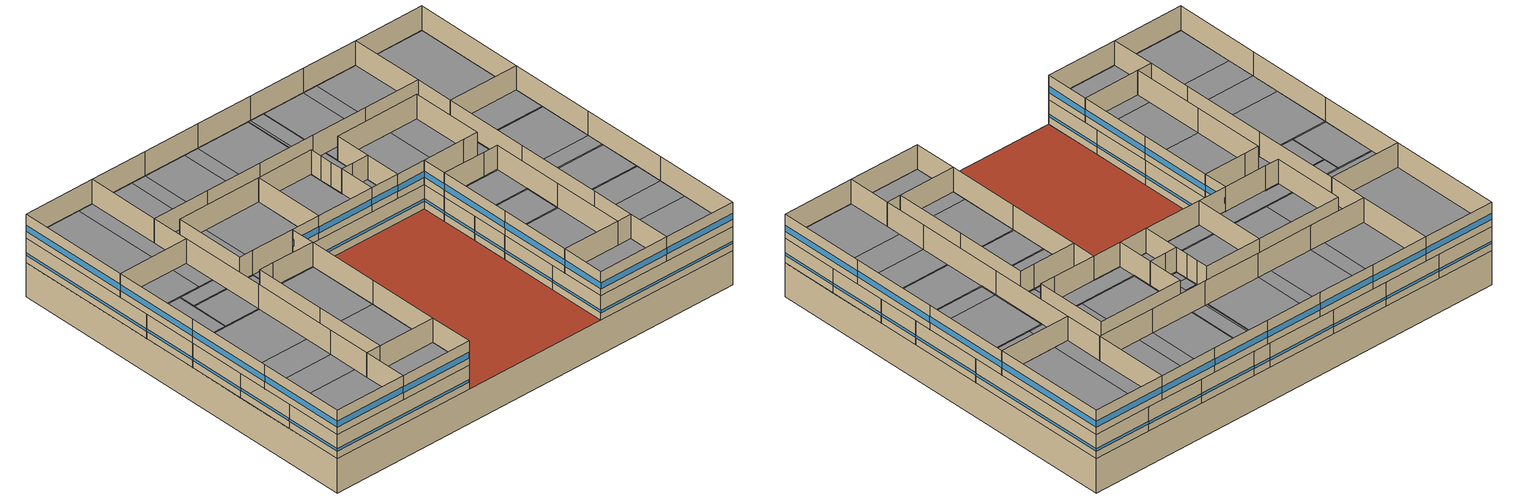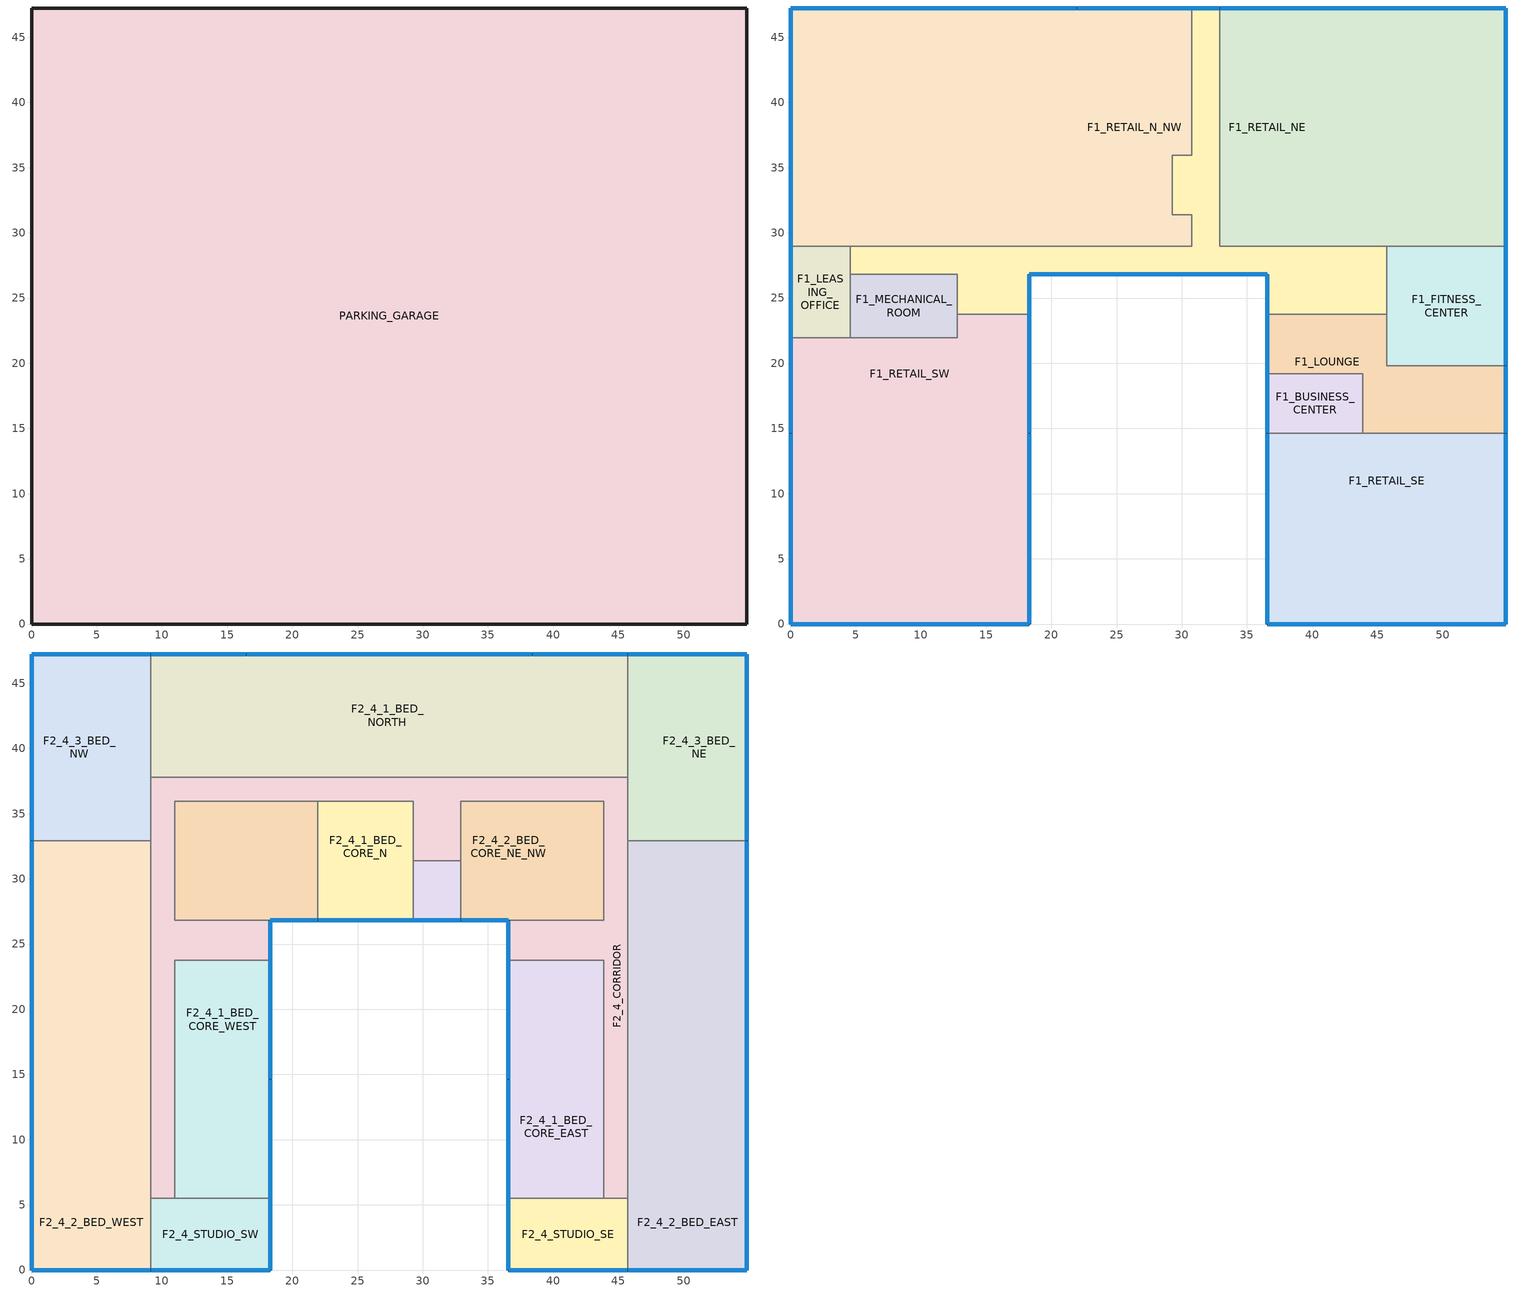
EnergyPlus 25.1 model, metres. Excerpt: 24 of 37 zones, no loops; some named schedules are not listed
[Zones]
PARKING_GARAGE
 floor ground (Surface 171 SlabOnOrBelowGradeF073): 54.86,47.24 54.86,0 0,0 0,47.24 z-4.27
 wall ground (Surface 172-uw BelowGradeWallC114): 0,0 54.86,0 z-4.27:0
 wall ground (Surface 173-uw BelowGradeWallC114): 0,47.24 0,0 z-4.27:0
 wall ground (Surface 174-uw BelowGradeWallC114): 54.86,47.24 0,47.24 z-4.27:0
 wall ground (Surface 175-uw BelowGradeWallC114): 54.86,0 54.86,47.24 z-4.27:0
 roof outside (FlatRoof_WoodFramingAndOther_Res): 36.58,0 36.58,26.82 18.29,26.82 18.29,0 z0
F1_BUSINESS_CENTER
 floor to PARKING_GARAGE (IntFloor): 43.89,19.2 43.89,14.63 36.58,14.63 36.58,19.2 z0
 wall outside (ExtWall_MassLight_NonRes): 36.58,19.2 36.58,14.63 z0:3.05
 wall to F1_LOUNGE (IntWall_WoodFramed): 43.89,19.2 36.58,19.2 z0:3.05
 wall to F1_CORRIDOR (IntWall_WoodFramed): 43.89,14.63 43.89,19.2 36.58,19.2 z0:3.05
 wall to F1_RETAIL_SE (IntWall_WoodFramed): 36.58,14.63 43.89,14.63 z0:3.05
 window (FixedWindow_NonRes): 36.58,19.18 36.58,14.66 z0.94:1.25
F1_CORRIDOR
 floor to PARKING_GARAGE (IntFloor): 30.78,32.92 30.78,31.39 29.26,31.39 29.26,32.92 z0; 30.78,34.44 30.78,32.92 29.26,32.92 29.26,34.44 z0; 30.78,35.97 30.78,34.44 29.26,34.44 29.26,35.97 z0; 32.92,47.24 32.92,28.96 45.72,28.96 45.72,23.77 42.06,23.77 42.06,26.82 4.57,26.82 4.57,28.96 30.78,28.96 30.78,47.24 z0; 18.29,26.82 18.29,23.77 12.8,23.77 12.8,26.82 z0; 42.06,26.82 42.06,23.77 36.58,23.77 36.58,26.82 z0
 wall outside (ExtWall_MassLight_NonRes): 32.92,47.24 30.78,47.24 / 18.29,23.77 18.29,26.82 36.58,26.82 36.58,23.77 z0:3.05
 wall to F1_RETAIL_N_NW (IntWall_WoodFramed): 30.78,47.24 30.78,35.97 29.26,35.97 29.26,34.44 29.26,32.92 29.26,31.39 30.78,31.39 30.78,28.96 21.95,28.96 14.63,28.96 7.32,28.96 4.57,28.96 z0:3.05
 wall to F1_RETAIL_SW (IntWall_WoodFramed): 12.8,23.77 18.29,23.77 z0:3.05
 wall to F1_LOUNGE (IntWall_WoodFramed): 36.58,23.77 42.06,23.77 45.72,23.77 z0:3.05
 wall to F1_MECHANICAL_ROOM (IntWall_WoodFramed): 4.57,26.82 12.8,26.82 12.8,23.77 z0:3.05
 wall to F1_LEASING_OFFICE (IntWall_WoodFramed): 4.57,28.96 4.57,26.82 z0:3.05
 wall to F1_RETAIL_NE (IntWall_WoodFramed): 45.72,28.96 40.23,28.96 32.92,28.96 32.92,47.24 z0:3.05
 wall to F1_FITNESS_CENTER (IntWall_WoodFramed): 45.72,23.77 45.72,28.96 z0:3.05
 window (FixedWindow_NonRes): 18.31,26.82 36.55,26.82 / 32.89,47.24 30.81,47.24 / 18.29,23.8 18.29,26.8 / 36.58,26.8 36.58,23.8 z0.94:1.25
F1_FITNESS_CENTER
 floor to PARKING_GARAGE (IntFloor): 54.86,28.96 54.86,19.81 45.72,19.81 45.72,28.96 z0
 wall outside (ExtWall_MassLight_NonRes): 54.86,19.81 54.86,28.96 z0:3.05
 wall to F1_LOUNGE (IntWall_WoodFramed): 45.72,23.77 45.72,19.81 54.86,19.81 z0:3.05
 wall to F1_RETAIL_NE (IntWall_WoodFramed): 54.86,28.96 47.55,28.96 45.72,28.96 z0:3.05
 window (FixedWindow_NonRes): 54.86,19.84 54.86,28.93 z0.94:1.25
F1_LEASING_OFFICE
 floor to PARKING_GARAGE (IntFloor): 4.57,28.96 4.57,21.95 0,21.95 0,28.96 z0
 wall outside (ExtWall_MassLight_NonRes): 0,28.96 0,21.95 z0:3.05
 wall to F1_MECHANICAL_ROOM (IntWall_WoodFramed): 4.57,21.95 4.57,26.82 z0:3.05
 wall to F1_RETAIL_SW (IntWall_WoodFramed): 0,21.95 4.57,21.95 z0:3.05
 wall to F1_RETAIL_N_NW (IntWall_WoodFramed): 4.57,28.96 0,28.96 z0:3.05
 window (FixedWindow_NonRes): 0,28.93 0,21.97 z0.94:1.25
F1_LOUNGE
 floor to PARKING_GARAGE (IntFloor): 45.72,23.77 45.72,19.81 54.86,19.81 54.86,14.63 43.89,14.63 43.89,19.2 36.58,19.2 36.58,23.77 42.06,23.77 z0
 wall outside (ExtWall_MassLight_NonRes): 36.58,23.77 36.58,19.2 / 54.86,14.63 54.86,19.81 z0:3.05
 wall to F1_RETAIL_SE (IntWall_WoodFramed): 43.89,14.63 54.86,14.63 z0:3.05
 window (FixedWindow_NonRes): 36.58,23.75 36.58,19.23 / 54.86,14.66 54.86,19.79 z0.94:1.25
F1_MECHANICAL_ROOM
 floor to PARKING_GARAGE (IntFloor): 12.8,26.82 12.8,21.95 4.57,21.95 4.57,26.82 z0
 wall to F1_RETAIL_SW (IntWall_WoodFramed): 4.57,21.95 12.8,21.95 12.8,23.77 z0:3.05
F1_RETAIL_N_NW
 floor to PARKING_GARAGE (IntFloor): 7.32,47.24 7.32,28.96 0,28.96 0,47.24 z0; 14.63,47.24 14.63,28.96 7.32,28.96 7.32,47.24 z0; 21.95,47.24 21.95,28.96 14.63,28.96 14.63,47.24 z0; 30.78,47.24 30.78,35.97 29.26,35.97 29.26,31.39 30.78,31.39 30.78,28.96 21.95,28.96 21.95,47.24 z0
 wall outside (ExtWall_MassLight_NonRes): 30.78,47.24 21.95,47.24 14.63,47.24 7.32,47.24 0,47.24 0,28.96 z0:3.05
 window (FixedWindow_NonRes): 0,47.22 0,28.98 / 7.29,47.24 0.03,47.24 / 14.61,47.24 7.34,47.24 / 21.92,47.24 14.66,47.24 / 30.76,47.24 21.97,47.24 z0.94:1.25
F1_RETAIL_NE
 floor to PARKING_GARAGE (IntFloor): 40.23,47.24 40.23,28.96 32.92,28.96 32.92,47.24 z0; 47.55,47.24 47.55,28.96 40.23,28.96 40.23,47.24 z0; 54.86,47.24 54.86,28.96 47.55,28.96 47.55,47.24 z0
 wall outside (ExtWall_MassLight_NonRes): 54.86,28.96 54.86,47.24 47.55,47.24 40.23,47.24 32.92,47.24 z0:3.05
 window (FixedWindow_NonRes): 40.21,47.24 32.94,47.24 / 47.52,47.24 40.26,47.24 / 54.84,47.24 47.57,47.24 / 54.86,28.98 54.86,47.22 z0.94:1.25
F1_RETAIL_SE
 floor to PARKING_GARAGE (IntFloor): 54.86,14.63 54.86,7.32 36.58,7.32 36.58,14.63 z0; 54.86,7.32 54.86,0 36.58,0 36.58,7.32 z0
 wall outside (ExtWall_MassLight_NonRes): 36.58,14.63 36.58,7.32 36.58,0 54.86,0 54.86,7.32 54.86,14.63 z0:3.05
 window (FixedWindow_NonRes): 36.6,0 54.84,0 / 36.58,7.29 36.58,0.03 / 54.86,7.34 54.86,14.61 / 36.58,14.61 36.58,7.34 / 54.86,0.03 54.86,7.29 z0.94:1.25
F1_RETAIL_SW
 floor to PARKING_GARAGE (IntFloor): 18.29,7.32 18.29,0 0,0 0,7.32 z0; 18.29,14.63 18.29,7.32 0,7.32 0,14.63 z0; 18.29,23.77 18.29,14.63 0,14.63 0,21.95 12.8,21.95 12.8,23.77 z0
 wall outside (ExtWall_MassLight_NonRes): 0,21.95 0,14.63 0,7.32 0,0 18.29,0 18.29,7.32 18.29,14.63 18.29,23.77 z0:3.05
 window (FixedWindow_NonRes): 0,14.61 0,7.34 / 18.29,7.34 18.29,14.61 / 0,7.29 0,0.03 / 18.29,14.66 18.29,23.75 / 0,21.92 0,14.66 / 18.29,0.03 18.29,7.29 / 0.03,0 18.26,0 z0.94:1.25
F2_4_1_BED_CORE_EAST
 floor adiabatic (IntFloor): 43.89,23.77 43.89,19.2 36.58,19.2 36.58,23.77 z3.05; 43.89,14.63 43.89,7.32 36.58,7.32 36.58,14.63 z3.05; 43.89,19.2 43.89,14.63 36.58,14.63 36.58,19.2 z3.05; 43.89,7.32 43.89,5.49 36.58,5.49 36.58,7.32 z3.05
 wall outside (ExtWall_WoodFramed_Res): 36.58,23.77 36.58,14.63 36.58,5.49 z3.05:6.1
 wall to F2_4_CORRIDOR (IntWall_WoodFramed): 43.89,5.49 43.89,14.63 43.89,23.77 42.06,23.77 36.58,23.77 z3.05:6.1
 wall to F2_4_STUDIO_SE (IntWall_WoodFramed): 36.58,5.49 43.89,5.49 z3.05:6.1
 window (FixedAndOperableWindow_Res): 36.58,23.75 36.58,14.66 / 36.58,14.61 36.58,5.51 z3.95:4.72
F2_4_1_BED_CORE_N
 floor adiabatic (IntFloor): 29.26,35.97 29.26,28.96 21.95,28.96 21.95,35.97 z3.05; 29.26,28.96 29.26,26.82 21.95,26.82 21.95,28.96 z3.05
 wall outside (ExtWall_WoodFramed_Res): 21.95,26.82 29.26,26.82 z3.05:6.1
 wall to F2_4_CORRIDOR (IntWall_WoodFramed): 29.26,31.39 29.26,32.92 29.26,34.44 29.26,35.97 21.95,35.97 z3.05:6.1
 wall to F2_4_LAUNDRY (IntWall_WoodFramed): 29.26,26.82 29.26,31.39 z3.05:6.1
 wall to F2_4_2_BED_CORE_NE_NW (IntWall_WoodFramed): 21.95,35.97 21.95,26.82 z3.05:6.1
 window (FixedAndOperableWindow_Res): 21.97,26.82 29.24,26.82 z3.95:4.72
F2_4_1_BED_CORE_WEST
 floor adiabatic (IntFloor): 12.8,23.77 12.8,21.95 10.97,21.95 10.97,23.77 z3.05; 18.29,14.63 18.29,7.32 10.97,7.32 10.97,14.63 z3.05; 18.29,23.77 18.29,14.63 10.97,14.63 10.97,21.95 12.8,21.95 12.8,23.77 z3.05; 18.29,7.32 18.29,5.49 10.97,5.49 10.97,7.32 z3.05
 wall outside (ExtWall_WoodFramed_Res): 18.29,5.49 18.29,14.63 18.29,23.77 z3.05:6.1
 wall to F2_4_CORRIDOR (IntWall_WoodFramed): 18.29,23.77 12.8,23.77 10.97,23.77 10.97,14.63 10.97,5.49 z3.05:6.1
 wall to F2_4_STUDIO_SW (IntWall_WoodFramed): 10.97,5.49 18.29,5.49 z3.05:6.1
 window (FixedAndOperableWindow_Res): 18.29,14.66 18.29,23.75 / 18.29,5.51 18.29,14.61 z3.95:4.72
F2_4_1_BED_NORTH
 floor adiabatic (IntFloor): 16.46,47.24 16.46,37.8 14.63,37.8 14.63,47.24 z3.05; 21.95,47.24 21.95,37.8 16.46,37.8 16.46,47.24 z3.05; 32.92,47.24 32.92,37.8 31.09,37.8 31.09,47.24 z3.05; 30.78,47.24 30.78,37.8 23.77,37.8 23.77,47.24 z3.05; 40.23,47.24 40.23,37.8 38.4,37.8 38.4,47.24 z3.05; 14.63,47.24 14.63,37.8 9.14,37.8 9.14,47.24 z3.05; 23.77,47.24 23.77,37.8 21.95,37.8 21.95,47.24 z3.05; 31.09,47.24 31.09,37.8 30.78,37.8 30.78,47.24 z3.05; 38.4,47.24 38.4,37.8 32.92,37.8 32.92,47.24 z3.05; 45.72,47.24 45.72,37.8 40.23,37.8 40.23,47.24 z3.05
 wall outside (ExtWall_WoodFramed_Res): 45.72,47.24 38.4,47.24 31.09,47.24 23.77,47.24 16.46,47.24 9.14,47.24 z3.05:6.1
 wall to F2_4_CORRIDOR (IntWall_WoodFramed): 9.14,37.8 16.46,37.8 23.77,37.8 31.09,37.8 38.4,37.8 45.72,37.8 z3.05:6.1
 wall to F2_4_3_BED_NW (IntWall_WoodFramed): 9.14,47.24 9.14,37.8 z3.05:6.1
 wall to F2_4_3_BED_NE (IntWall_WoodFramed): 45.72,37.8 45.72,47.24 z3.05:6.1
 window (FixedAndOperableWindow_Res): 16.43,47.24 9.17,47.24 / 23.75,47.24 16.48,47.24 / 31.06,47.24 23.8,47.24 / 38.38,47.24 31.11,47.24 / 45.69,47.24 38.43,47.24 z3.95:4.72
F2_4_2_BED_CORE_NE_NW
 floor adiabatic (IntFloor): 43.89,35.97 43.89,28.96 40.23,28.96 40.23,35.97 z3.05; 43.89,28.96 43.89,26.82 32.92,26.82 32.92,28.96 z3.05; 40.23,35.97 40.23,28.96 32.92,28.96 32.92,35.97 z3.05; 21.95,35.97 21.95,28.96 14.63,28.96 14.63,35.97 z3.05; 14.63,35.97 14.63,28.96 10.97,28.96 10.97,35.97 z3.05; 21.95,28.96 21.95,26.82 10.97,26.82 10.97,28.96 z3.05
 wall outside (ExtWall_WoodFramed_Res): 32.92,26.82 36.58,26.82 / 18.29,26.82 21.95,26.82 z3.05:6.1
 wall to F2_4_CORRIDOR (IntWall_WoodFramed): 36.58,26.82 42.06,26.82 43.89,26.82 43.89,35.97 32.92,35.97 32.92,31.39 / 21.95,35.97 10.97,35.97 10.97,26.82 12.8,26.82 18.29,26.82 z3.05:6.1
 wall to F2_4_LAUNDRY (IntWall_WoodFramed): 32.92,31.39 32.92,26.82 z3.05:6.1
 window (FixedAndOperableWindow_Res): 32.94,26.82 36.55,26.82 / 18.31,26.82 21.92,26.82 z3.95:4.71
F2_4_2_BED_EAST
 floor adiabatic (IntFloor): 54.86,7.32 54.86,0 45.72,0 45.72,7.32 z3.05; 54.86,10.97 54.86,7.32 45.72,7.32 45.72,10.97 z3.05; 47.55,32.92 47.55,28.96 45.72,28.96 45.72,32.92 z3.05; 54.86,28.96 54.86,21.95 45.72,21.95 45.72,28.96 z3.05; 54.86,14.63 54.86,10.97 45.72,10.97 45.72,14.63 z3.05; 54.86,19.81 54.86,14.63 45.72,14.63 45.72,19.81 z3.05; 54.86,21.95 54.86,19.81 45.72,19.81 45.72,21.95 z3.05; 54.86,32.92 54.86,28.96 47.55,28.96 47.55,32.92 z3.05
 wall outside (ExtWall_WoodFramed_Res): 45.72,0 54.86,0 54.86,10.97 54.86,21.95 54.86,32.92 z3.05:6.1
 wall to F2_4_STUDIO_SE (IntWall_WoodFramed): 45.72,5.49 45.72,0 z3.05:6.1
 wall to F2_4_CORRIDOR (IntWall_WoodFramed): 45.72,32.92 45.72,21.95 45.72,10.97 45.72,5.49 z3.05:6.1
 wall to F2_4_3_BED_NE (IntWall_WoodFramed): 54.86,32.92 45.72,32.92 z3.05:6.1
 window (FixedAndOperableWindow_Res): 45.75,0 54.84,0 / 54.86,0.03 54.86,10.95 / 54.86,11 54.86,21.92 / 54.86,21.97 54.86,32.89 z3.95:4.72
F2_4_2_BED_WEST
 floor adiabatic (IntFloor): 9.14,7.32 9.14,0 0,0 0,7.32 z3.05; 9.14,14.63 9.14,10.97 0,10.97 0,14.63 z3.05; 9.14,10.97 9.14,7.32 0,7.32 0,10.97 z3.05; 4.57,28.96 4.57,21.95 0,21.95 0,28.96 z3.05; 9.14,32.92 9.14,28.96 7.32,28.96 7.32,32.92 z3.05; 9.14,28.96 9.14,26.82 4.57,26.82 4.57,28.96 z3.05; 7.32,32.92 7.32,28.96 0,28.96 0,32.92 z3.05; 9.14,21.95 9.14,14.63 0,14.63 0,21.95 z3.05; 9.14,26.82 9.14,21.95 4.57,21.95 4.57,26.82 z3.05
 wall outside (ExtWall_WoodFramed_Res): 0,32.92 0,21.95 0,10.97 0,0 9.14,0 z3.05:6.1
 wall to F2_4_STUDIO_SW (IntWall_WoodFramed): 9.14,0 9.14,5.49 z3.05:6.1
 wall to F2_4_CORRIDOR (IntWall_WoodFramed): 9.14,5.49 9.14,10.97 9.14,21.95 9.14,32.92 z3.05:6.1
 wall to F2_4_3_BED_NW (IntWall_WoodFramed): 9.14,32.92 0,32.92 z3.05:6.1
 window (FixedAndOperableWindow_Res): 0.03,0 9.12,0 / 0,10.95 0,0.03 / 0,21.92 0,11 / 0,32.89 0,21.97 z3.95:4.72
F2_4_3_BED_NE
 floor adiabatic (IntFloor): 47.55,47.24 47.55,32.92 45.72,32.92 45.72,47.24 z3.05; 54.86,47.24 54.86,32.92 47.55,32.92 47.55,47.24 z3.05
 wall outside (ExtWall_WoodFramed_Res): 54.86,32.92 54.86,47.24 45.72,47.24 z3.05:6.1
 wall to F2_4_CORRIDOR (IntWall_WoodFramed): 45.72,37.8 45.72,32.92 z3.05:6.1
 window (FixedAndOperableWindow_Res): 54.84,47.24 45.75,47.24 / 54.86,32.94 54.86,47.22 z3.95:4.72
F2_4_3_BED_NW
 floor adiabatic (IntFloor): 9.14,47.24 9.14,32.92 7.32,32.92 7.32,47.24 z3.05; 7.32,47.24 7.32,32.92 0,32.92 0,47.24 z3.05
 wall outside (ExtWall_WoodFramed_Res): 9.14,47.24 0,47.24 0,32.92 z3.05:6.1
 wall to F2_4_CORRIDOR (IntWall_WoodFramed): 9.14,32.92 9.14,37.8 z3.05:6.1
 window (FixedAndOperableWindow_Res): 0,47.22 0,32.94 / 9.12,47.24 0.03,47.24 z3.95:4.72
F2_4_CORRIDOR
 floor adiabatic (IntFloor): 42.06,26.82 42.06,23.77 36.58,23.77 36.58,26.82 z3.05; 18.29,26.82 18.29,23.77 12.8,23.77 12.8,26.82 z3.05; 45.72,28.96 45.72,14.63 43.89,14.63 43.89,23.77 42.06,23.77 42.06,26.82 43.89,26.82 43.89,28.96 z3.05; 45.72,7.32 45.72,5.49 43.89,5.49 43.89,7.32 z3.05; 32.92,37.8 32.92,31.39 30.78,31.39 30.78,37.8 z3.05; 10.97,21.95 10.97,14.63 9.14,14.63 9.14,21.95 z3.05; 21.95,37.8 21.95,35.97 14.63,35.97 14.63,37.8 z3.05; 14.63,37.8 14.63,35.97 10.97,35.97 10.97,28.96 9.14,28.96 9.14,37.8 z3.05; 40.23,37.8 40.23,35.97 32.92,35.97 32.92,37.8 z3.05; 30.78,37.8 30.78,35.97 21.95,35.97 21.95,37.8 z3.05; 12.8,26.82 12.8,23.77 10.97,23.77 10.97,21.95 9.14,21.95 9.14,26.82 z3.05; 10.97,14.63 10.97,7.32 9.14,7.32 9.14,14.63 z3.05; 45.72,37.8 45.72,28.96 43.89,28.96 43.89,35.97 40.23,35.97 40.23,37.8 z3.05; 10.97,28.96 10.97,26.82 9.14,26.82 9.14,28.96 z3.05; 45.72,14.63 45.72,7.32 43.89,7.32 43.89,14.63 z3.05; 30.78,35.97 30.78,34.44 29.26,34.44 29.26,35.97 z3.05; 30.78,34.44 30.78,32.92 29.26,32.92 29.26,34.44 z3.05; 10.97,7.32 10.97,5.49 9.14,5.49 9.14,7.32 z3.05; 30.78,32.92 30.78,31.39 29.26,31.39 29.26,32.92 z3.05
 wall outside (ExtWall_WoodFramed_Res): 36.58,26.82 36.58,23.77 / 18.29,23.77 18.29,26.82 z3.05:6.1
 wall to F2_4_STUDIO_SE (IntWall_WoodFramed): 43.89,5.49 45.72,5.49 z3.05:6.1
 wall to F2_4_LAUNDRY (IntWall_WoodFramed): 29.26,31.39 30.78,31.39 32.92,31.39 z3.05:6.1
 wall to F2_4_STUDIO_SW (IntWall_WoodFramed): 9.14,5.49 10.97,5.49 z3.05:6.1
 window (FixedAndOperableWindow_Res): 36.58,26.8 36.58,23.8 / 18.29,23.8 18.29,26.8 z3.95:4.72
F2_4_LAUNDRY
 floor adiabatic (IntFloor): 32.92,31.39 32.92,26.82 29.26,26.82 29.26,28.96 30.78,28.96 30.78,31.39 z3.05; 30.78,31.39 30.78,28.96 29.26,28.96 29.26,31.39 z3.05
 wall outside (ExtWall_WoodFramed_Res): 29.26,26.82 32.92,26.82 z3.05:6.1
 window (FixedAndOperableWindow_Res): 29.29,26.82 32.89,26.82 z3.95:4.71
F2_4_STUDIO_SE
 floor adiabatic (IntFloor): 45.72,5.49 45.72,0 36.58,0 36.58,5.49 z3.05
 wall outside (ExtWall_WoodFramed_Res): 36.58,5.49 36.58,0 45.72,0 z3.05:6.1
 window (FixedAndOperableWindow_Res): 36.58,5.46 36.58,0.03 / 36.6,0 45.69,0 z3.95:4.72
F2_4_STUDIO_SW
 floor adiabatic (IntFloor): 18.29,5.49 18.29,0 9.14,0 9.14,5.49 z3.05
 wall outside (ExtWall_WoodFramed_Res): 9.14,0 18.29,0 18.29,5.49 z3.05:6.1
 window (FixedAndOperableWindow_Res): 18.29,0.03 18.29,5.46 / 9.17,0 18.26,0 z3.95:4.72
[Building]
ApartmentMidRise: North Axis {deg}=0; Loads Convergence Tolerance Value {W}=0.5; Temperature Convergence Tolerance Value {deltaC}=0.5; Solar Distribution=FullExterior; Maximum Number of Warmup Days=50
[Site:Location]
RIVERSIDE: Latitude {deg}=38.58; Longitude {deg}=-121.49; Time Zone {hr}=-8; Elevation {m}=245.0592
[SizingPeriod:DesignDay] Day of Month=21; Day Type=SummerDesignDay; Dry-Bulb Temperature Range Modifier Type=DefaultMultipliers; Humidity Condition Type=WetBulb; Barometric Pressure {Pa}=98388; Wind Speed {m/s}=2.1; Wind Direction {deg}=270; Rain Indicator=No; Snow Indicator=No; Daylight Saving Time Indicator=No; Solar Model Indicator=ASHRAETau
Name | Month | Maximum Dry-Bulb Temperature {C} | Daily Dry-Bulb Temperature Range {deltaC} | Wetbulb or DewPoint at Maximum Dry-Bulb {C} | ASHRAE Clear Sky Optical Depth for Beam Irradiance (taub) | ASHRAE Clear Sky Optical Depth for Diffuse Irradiance (taud)
RIVERSIDE  August .4% Condns DB=>MCWB | 8 | 40.2 | 16.2 | 20.8 | 0.367 | 2.46
RIVERSIDE  July .4% Condns DB=>MCWB | 7 | 39.7 | 15.6 | 21.2 | 0.383 | 2.428
RIVERSIDE  June .4% Condns DB=>MCWB | 6 | 38.4 | 14.8 | 19.7 | 0.362 | 2.423
RIVERSIDE  November .4% Condns DB=>MCWB | 11 | 32.8 | 14 | 14.7 | 0.305 | 2.582
[Site:WaterMainsTemperature]
Calculation Method=Schedule; Temperature Schedule=WaterMainCZ10
[Material]
Name | Roughness | Thickness {m} | Conductivity {W/m-K} | Density {kg/m3} | Specific Heat {J/kg-K} | Thermal Absorptance | Solar Absorptance | Visible Absorptance
Air - Metal Wall Framing - 16 or 24 in. OC | Smooth | 0.1397 | 1.22017 | 1.28148 | 1004.832 | 0.9 | 0.7 | 0.7
ExtWall_MassLight_NonRes Insulation | Smooth | 0.0619595 | 0.0230188 | 16.0185 | 1130.436 | 0.9 | 0.7 | 0.7
Gypsum Board - 5/8 in. | MediumRough | 0.016002 | 0.158656 | 640.739 | 1130.436 | 0.9 | 0.7 | 0.8
Metal Standing Seam - 1/16 in. | Smooth | 0.0015875 | 15.363 | 7820.53 | 502.416 | 0.85 | 0.92 | 0.85
Stucco - 7/8 in. | MediumRough | 0.022352 | 0.700948 | 1855.1 | 837.36 | 0.9 | 0.7 | 0.8
Concrete - 140 lb/ft3 - 4 in. | MediumRough | 0.1016 | 1.9514 | 2239.06 | 921.096 | 0.9 | 0.7 | 0.8
Concrete - 140 lb/ft3 - 8 in. | MediumRough | 0.2032 | 1.9514 | 2239.06 | 921.096 | 0.9 | 0.7 | 0.8
Carpet - 3/4 in. | Smooth | 0.01905 | 0.0455183 | 288.332 | 1381.644 | 0.9 | 0.7 | 0.8
Metal Deck - 1/16 in. | MediumRough | 0.0015875 | 45.3452 | 7820.53 | 502.416 | 0.9 | 0.7 | 0.8
Built-up roofing | Rough | 0.0002413 | 0.023072 | 17940.7 | 6.10864e+06 | 0.9 | 0.7 | 0.8
FlatRoof_WoodFramingAndOther_Res Insulation | Smooth | 0.137128 | 0.0230188 | 16.0185 | 1130.436 | 0.9 | 0.7 | 0.8
Air - Wood Wall Framing 2*6 - 16 in. OC | Smooth | 0.1397 | 0.0339 | 50.775 | 1205.61 | 0.9 | 0.7 | 0.7
ExtWall_WoodFramed_Res Insulation | Smooth | 0.0652955 | 0.0230188 | 16.0185 | 1130.436 | 0.9 | 0.7 | 0.7
[WindowMaterial:SimpleGlazingSystem] Visible Transmittance=0.42
Name | U-Factor {W/m2-K} | Solar Heat Gain Coefficient
FixedWindow_NonRes Material | 2.04417 | 0.25
FixedAndOperableWindow_Res Material | 1.93061 | 0.2275
[Construction]
FixedWindow_NonRes: FixedWindow_NonRes Material
ExtWall_MassLight_NonRes: Stucco - 7/8 in., Concrete - 140 lb/ft3 - 8 in., ExtWall_MassLight_NonRes Insulation, Air - Metal Wall Framing - 16 or 24 in. OC, Gypsum Board - 5/8 in.
IntFloor: Metal Deck - 1/16 in., Concrete - 140 lb/ft3 - 4 in., Carpet - 3/4 in.
FixedAndOperableWindow_Res: FixedAndOperableWindow_Res Material
FlatRoof_WoodFramingAndOther_Res: Built-up roofing, Metal Standing Seam - 1/16 in., FlatRoof_WoodFramingAndOther_Res Insulation, Gypsum Board - 5/8 in.
IntWall_WoodFramed: Gypsum Board - 5/8 in., Air - Wood Wall Framing 2*6 - 16 in. OC, Gypsum Board - 5/8 in.
ExtWall_WoodFramed_Res: Stucco - 7/8 in., ExtWall_WoodFramed_Res Insulation, Air - Wood Wall Framing 2*6 - 16 in. OC, Gypsum Board - 5/8 in.
[Construction:CfactorUndergroundWall] C-Factor {W/m2-K}=6.47322; Height {m}=4.2672
Surface 172-uw BelowGradeWallC114; Surface 173-uw BelowGradeWallC114; Surface 174-uw BelowGradeWallC114; Surface 175-uw BelowGradeWallC114
[Construction:FfactorGroundFloor]
Surface 171 SlabOnOrBelowGradeF073: F-Factor {W/m-K}=1.26344; Area {m2}=2591.99; PerimeterExposed {m}=0
[InternalMass] Construction=IntWall_WoodFramed
Name | Zone or ZoneList | Surface Area {m2}
Merged Surface 161 - Surface 161 Reversed; Merged Surface 163 - Surface 163 Reversed; Merged Surface 53 - Surface 53 Reversed; Merged Surface 54 - Surface 54 Reversed | F1_Corridor | 4.645152
Merged Surface 41 - Surface 41 Reversed | F1_Corridor | 9.290304
Merged Surface 44 - Surface 44 Reversed | F1_Corridor | 16.7225
Merged Surface 52 - Surface 52 Reversed | F1_Corridor | 4.64515
Merged Surface 107 - Surface 107 Reversed; Merged Surface 118 - Surface 118 Reversed; Merged Surface 127 - Surface 127 Reversed | F1_Retail_N_NW | 55.7418
Merged Surface 143 - Surface 143 Reversed; Merged Surface 145 - Surface 145 Reversed | F1_Retail_NE | 55.7418
Merged Surface 8 - Surface 8 Reversed | F1_Retail_SE | 55.7418
Merged Surface 16 - Surface 16 Reversed; Merged Surface 3 - Surface 3 Reversed | F1_Retail_SW | 55.7418
Merged Surface 870 - Surface 870 Reversed | F2_4_1_Bed_Core_East | 22.2967
Merged Surface 893 - Surface 893 Reversed | F2_4_1_Bed_Core_West | 22.2967
Merged Surface 204 - Surface 204 Reversed; Merged Surface 208 - Surface 208 Reversed; Merged Surface 210 - Surface 210 Reversed; Merged Surface 214 - Surface 214 Reversed | F2_4_1_Bed_North | 28.7999
Merged Surface 1038 - Surface 1038 Reversed; Merged Surface 979 - Surface 979 Reversed | F2_4_2_Bed_East | 27.8709
Merged Surface 1055 - Surface 1055 Reversed; Merged Surface 926 - Surface 926 Reversed | F2_4_2_Bed_West | 27.8709
Merged Surface 177 - Surface 177 Reversed; Merged Surface 179 - Surface 179 Reversed; Merged Surface 928 - Surface 928 Reversed; Merged Surface 943 - Surface 943 Reversed; Merged Surface 960 - Surface 960 Reversed | F2_4_Corridor | 4.645152
Merged Surface 937 - Surface 937 Reversed; Merged Surface 953 - Surface 953 Reversed | F2_4_Corridor | 9.290304
Merged Surface 954 - Surface 954 Reversed | F2_4_Corridor | 4.64515
[Daylighting:Controls] Lighting Control Type=Continuous; Minimum Input Power Fraction for Continuous or ContinuousOff Dimming Control=0.2; Minimum Light Output Fraction for Continuous or ContinuousOff Dimming Control=0.2; Number of Stepped Control Steps=1; Probability Lighting will be Reset When Needed in Manual Stepped Control=1; Glare Calculation Azimuth Angle of View Direction Clockwise from Zone y-Axis {deg}=0
Name | Zone or Space | Glare Calculation Daylighting Reference Point | Daylighting Reference Point 1 | Fraction of Lights Controlled by Reference Point 1 | Illuminance Setpoint at Reference Point 1 {lux} | Daylighting Reference Point 2 | Fraction of Lights Controlled by Reference Point 2 | Illuminance Setpoint at Reference Point 2 {lux}
Thermal Zone: F1 Corridor DaylightingControls | F1_Corridor | Daylighting Control 1 | Daylighting Control 1 | 0.157966 | 112.5 | Daylighting Control 2 | 0.12162 | 150
Thermal Zone: F1 Retail N-NW DaylightingControls | F1_Retail_N_NW | Daylighting Control 3 | Daylighting Control 3 | 0.0545241 | 825 | Daylighting Control 4 | 0.0490625 | 1100
Thermal Zone: F1 Retail NE DaylightingControls | F1_Retail_NE | Daylighting Control 5 | Daylighting Control 5 | 0.0755385 | 825 | Daylighting Control 6 | 0.067972 | 1100
Thermal Zone: F1 Retail SE DaylightingControls | F1_Retail_SE | Daylighting Control 7 | Daylighting Control 7 | 0.209602 | 825 | Daylighting Control 8 | 0.187596 | 1100
Thermal Zone: F1 Retail SW DaylightingControls | F1_Retail_SW | Daylighting Control 9 | Daylighting Control 9 | 0.186123 | 825 | Daylighting Control 10 | 0.172037 | 1100
[Zone] Type=1; Ceiling Height {m}=autocalculate; Volume {m3}=autocalculate
Name | Multiplier | Floor Area {m2} | Part of Total Floor Area
F1_BUSINESS_CENTER | 1 | 33.4488 | Yes
F1_CORRIDOR | 1 | 178.391 | Yes
F2_4_CORRIDOR | 3 | 239.713 | Yes
F1_FITNESS_CENTER | 1 | 83.6211 | Yes
F1_LEASING_OFFICE | 1 | 32.0543 | Yes
F1_LOUNGE | 1 | 97.5574 | Yes
F1_MECHANICAL_ROOM | 1 | 40.1378 | Yes
F1_RETAIL_N_NW | 1 | 556.078 | Yes
F1_RETAIL_NE | 1 | 401.38 | Yes
F1_RETAIL_SE | 1 | 267.587 | Yes
F1_RETAIL_SW | 1 | 411.414 | Yes
F2_4_1_BED_CORE_EAST; F2_4_1_BED_CORE_WEST | 3 | 133.793 | Yes
F2_4_1_BED_CORE_N | 3 | 66.8967 | Yes
F2_4_1_BED_NORTH | 3 | 345.633 | Yes
F2_4_2_BED_CORE_NE_NW | 3 | 200.69 | Yes
F2_4_2_BED_EAST; F2_4_2_BED_WEST | 3 | 301.035 | Yes
F2_4_3_BED_NE; F2_4_3_BED_NW | 3 | 131.006 | Yes
F2_4_STUDIO_SE; F2_4_STUDIO_SW | 3 | 50.1723 | Yes
F2_4_LAUNDRY | 3 | 16.7244 | Yes
PARKING_GARAGE | 1 | 2592.25 | No
[People] Number of People Schedule=ApartmentMidRiseResidentialCommonOccupancy; Number of People Calculation Method=People/Area; Fraction Radiant=0.3; Sensible Heat Fraction=autocalculate; Carbon Dioxide Generation Rate {m3/s-W}=3.82e-08; Enable ASHRAE 55 Comfort Warnings=No; Mean Radiant Temperature Calculation Type=EnclosureAveraged; Clothing Insulation Calculation Method=ClothingInsulationSchedule; Cold Stress Temperature Threshold {C}=15.56; Heat Stress Temperature Threshold {C}=30
Name | Zone or ZoneList or Space or SpaceList | People per Floor Area {person/m2} | Activity Level Schedule
People_F1_BUSINESS_CENTER | F1_BUSINESS_CENTER | 0.71763 | MeetingAreaPeopleActivityLevel
People_F1_FITNESS_CENTER | F1_FITNESS_CENTER | 0.215278 | GymPeopleActivityLevel
People_F1_LEASING_OFFICE | F1_LEASING_OFFICE | 0.107639 | FunctionalAreaPeopleActivityLevel
People_F1_LOUNGE | F1_LOUNGE | 0.717953 | CommonAreaPeopleActivityLevel
People_F1_MECHANICAL_ROOM | F1_MECHANICAL_ROOM | 0.0322918 | CommonAreaPeopleActivityLevel
[Lights] Schedule=ApartmentMidRiseResidentialCommonLights; Design Level Calculation Method=Watts/Area; Return Air Fraction=0; Fraction Radiant=0.58; Fraction Visible=0; Fraction Replaceable=1; Return Air Fraction Calculated from Plenum Temperature=No; Return Air Fraction Function of Plenum Temperature Coefficient 1=0; Return Air Fraction Function of Plenum Temperature Coefficient 2 {1/K}=0
Name | Zone or ZoneList or Space or SpaceList | Watts per Floor Area {W/m2}
Lights_F1_BUSINESS_CENTER | F1_BUSINESS_CENTER | 8.07293
Lights_F1_FITNESS_CENTER | F1_FITNESS_CENTER | 5.38196
Lights_F1_LEASING_OFFICE | F1_LEASING_OFFICE | 6.99654
Lights_F1_LOUNGE | F1_LOUNGE | 7.53474
Lights_F1_MECHANICAL_ROOM | F1_MECHANICAL_ROOM | 4.30556
[ElectricEquipment] Schedule=ApartmentMidRiseResidentialCommonElecEquipment; Design Level Calculation Method=Watts/Area; Fraction Latent=0; Fraction Radiant=0.2; Fraction Lost=0
Name | Zone or ZoneList or Space or SpaceList | Watts per Floor Area {W/m2}
Equip_F1_BUSINESS_CENTER | F1_BUSINESS_CENTER | 10.7639
Equip_F1_FITNESS_CENTER | F1_FITNESS_CENTER | 5.38196
Equip_F1_LEASING_OFFICE | F1_LEASING_OFFICE | 16.1459
Equip_F1_LOUNGE | F1_LOUNGE | 5.38196
Equip_F1_MECHANICAL_ROOM | F1_MECHANICAL_ROOM | 32.2917
[ZoneInfiltration:DesignFlowRate] Design Flow Rate Calculation Method=AirChanges/Hour; Constant Term Coefficient=1; Temperature Term Coefficient=0; Velocity Term Coefficient=0.224052; Velocity Squared Term Coefficient=0; Density Basis=Outdoor
Name | Zone or ZoneList or Space or SpaceList | Schedule | Air Changes per Hour {1/hr}
Infil_F1_BUSINESS_CENTER | F1_BUSINESS_CENTER | ApartmentMidRiseResidentialCommonInfiltration | 7
Infil_F1_CORRIDOR | F1_CORRIDOR | ApartmentMidRiseResidentialCommonInfiltration | 7
Infil_F2_4_CORRIDOR | F2_4_CORRIDOR | ApartmentMidRiseResidentialCommonInfiltration | 7
Infil_F1_FITNESS_CENTER | F1_FITNESS_CENTER | ApartmentMidRiseResidentialCommonInfiltration | 7
Infil_F1_LEASING_OFFICE | F1_LEASING_OFFICE | ApartmentMidRiseResidentialCommonInfiltration | 7
Infil_F1_LOUNGE | F1_LOUNGE | ApartmentMidRiseResidentialCommonInfiltration | 7
Infil_F1_MECHANICAL_ROOM | F1_MECHANICAL_ROOM | ApartmentMidRiseResidentialCommonInfiltration | 7
Infil_F1_RETAIL_N_NW | F1_RETAIL_N_NW | ApartmentMidRiseRetailInfiltration | 7
Infil_F1_RETAIL_NE | F1_RETAIL_NE | ApartmentMidRiseRetailInfiltration | 7
Infil_F1_RETAIL_SE | F1_RETAIL_SE | ApartmentMidRiseRetailInfiltration | 7
Infil_F1_RETAIL_SW | F1_RETAIL_SW | ApartmentMidRiseRetailInfiltration | 7
Infil_F2_4_1_BED_CORE_EAST | F2_4_1_BED_CORE_EAST | ApartmentMidRiseResidentialLivingInfiltration | 2.3
Infil_F2_4_1_BED_CORE_N | F2_4_1_BED_CORE_N | ApartmentMidRiseResidentialLivingInfiltration | 2.3
Infil_F2_4_1_BED_CORE_WEST | F2_4_1_BED_CORE_WEST | ApartmentMidRiseResidentialLivingInfiltration | 2.3
Infil_F2_4_1_BED_NORTH | F2_4_1_BED_NORTH | ApartmentMidRiseResidentialLivingInfiltration | 2.3
Infil_F2_4_2_BED_CORE_NE_NW | F2_4_2_BED_CORE_NE_NW | ApartmentMidRiseResidentialLivingInfiltration | 2.3
Infil_F2_4_2_BED_EAST | F2_4_2_BED_EAST | ApartmentMidRiseResidentialLivingInfiltration | 2.3
Infil_F2_4_2_BED_WEST | F2_4_2_BED_WEST | ApartmentMidRiseResidentialLivingInfiltration | 2.3
Infil_F2_4_3_BED_NE | F2_4_3_BED_NE | ApartmentMidRiseResidentialLivingInfiltration | 2.3
Infil_F2_4_3_BED_NW | F2_4_3_BED_NW | ApartmentMidRiseResidentialLivingInfiltration | 2.3
Infil_F2_4_STUDIO_SE | F2_4_STUDIO_SE | ApartmentMidRiseResidentialLivingInfiltration | 2.3
Infil_F2_4_STUDIO_SW | F2_4_STUDIO_SW | ApartmentMidRiseResidentialLivingInfiltration | 2.3
Infil_F2_4_LAUNDRY | F2_4_LAUNDRY | ApartmentMidRiseResidentialCommonInfiltration | 7
[Exterior:Lights] Control Option=AstronomicalClock
Name | Schedule | Design Level {W}
ExtLights_Motion_ApartmentMidRise | ApartmentMidRiseExtLightingMotionCtrl | 2229.97
ExtLights_NonMotion_ApartmentMidRise | ApartmentMidRiseExtLightingNonMotionCtrl | 1367.71
[Exterior:FuelEquipment]
Elevator_ApartmentMidRise: Fuel Use Type=Electricity; Schedule=ApartmentMidRiseElevator; Design Level {W}=4360.9
[DesignSpecification:OutdoorAir]
DSOA_Parking_Garage: Outdoor Air Method=Maximum; Outdoor Air Flow per Person {m3/s-person}=0; Outdoor Air Flow per Zone Floor Area {m3/s-m2}=0; Outdoor Air Flow per Zone {m3/s}=0; Outdoor Air Flow Air Changes per Hour {1/hr}=0; Outdoor Air Schedule=ApartmentMidRiseResidentialCommonHVACAvail
[Sizing:Zone]
Parking_Garage: Zone Cooling Design Supply Air Temperature Input Method=SupplyAirTemperature; Zone Cooling Design Supply Air Temperature {C}=14; Zone Cooling Design Supply Air Temperature Difference {deltaC}=11.11; Zone Heating Design Supply Air Temperature Input Method=SupplyAirTemperature; Zone Heating Design Supply Air Temperature {C}=40; Zone Heating Design Supply Air Temperature Difference {deltaC}=11.11; Zone Cooling Design Supply Air Humidity Ratio {kgWater/kgDryAir}=0.0085; Zone Heating Design Supply Air Humidity Ratio {kgWater/kgDryAir}=0.008; Design Specification Outdoor Air Object=DSOA_Parking_Garage; Cooling Design Air Flow Method=DesignDay; Cooling Design Air Flow Rate {m3/s}=0; Cooling Minimum Air Flow per Zone Floor Area {m3/s-m2}=0; Cooling Minimum Air Flow {m3/s}=0; Cooling Minimum Air Flow Fraction=0; Heating Design Air Flow Method=DesignDay; Heating Design Air Flow Rate {m3/s}=0; Heating Maximum Air Flow per Zone Floor Area {m3/s-m2}=0; Heating Maximum Air Flow {m3/s}=0; Heating Maximum Air Flow Fraction=0; Account for Dedicated Outdoor Air System=No; Zone Load Sizing Method=Sensible Load Only No Latent Load; Zone Latent Cooling Design Supply Air Humidity Ratio Input Method=HumidityRatioDifference; Zone Cooling Design Supply Air Humidity Ratio Difference {kgWater/kgDryAir}=0.005; Zone Latent Heating Design Supply Air Humidity Ratio Input Method=HumidityRatioDifference; Zone Humidification Design Supply Air Humidity Ratio Difference {kgWater/kgDryAir}=0.005
[Zone equipment]
Parking_Garage: Thermal Zone: Parking Garage PropExhFan
[Schedule:Day:Hourly]
MeetingAreaPeopleActivityLevelWD; MeetingAreaPeopleActivityLevelSat; MeetingAreaPeopleActivityLevelSun: Activity Level, 117.2, 117.2, 117.2, 117.2, 117.2, 117.2, 117.2, 117.2, 117.2, 117.2, 117.2, 117.2, 117.2, 117.2, 117.2, 117.2, 117.2, 117.2, 117.2, 117.2, 117.2, 117.2, 117.2, 117.2
FunctionalAreaPeopleActivityLevelWD; FunctionalAreaPeopleActivityLevelSat; FunctionalAreaPeopleActivityLevelSun: Activity Level, 131.9, 131.9, 131.9, 131.9, 131.9, 131.9, 131.9, 131.9, 131.9, 131.9, 131.9, 131.9, 131.9, 131.9, 131.9, 131.9, 131.9, 131.9, 131.9, 131.9, 131.9, 131.9, 131.9, 131.9
CommonAreaPeopleActivityLevelWD; CommonAreaPeopleActivityLevelSat; CommonAreaPeopleActivityLevelSun: Activity Level, 146.5, 146.5, 146.5, 146.5, 146.5, 146.5, 146.5, 146.5, 146.5, 146.5, 146.5, 146.5, 146.5, 146.5, 146.5, 146.5, 146.5, 146.5, 146.5, 146.5, 146.5, 146.5, 146.5, 146.5
ApartmentMidRiseResidentialLivingInfiltrationWD; ApartmentMidRiseResidentialLivingInfiltrationSat; ApartmentMidRiseResidentialLivingInfiltrationSun; ApartmentMidRiseResidentialCommonLightsWD; ApartmentMidRiseResidentialCommonLightsSat; ApartmentMidRiseResidentialCommonLightsSun; ApartmentMidRiseExtLightingNonMotionCtrlWD; ApartmentMidRiseExtLightingNonMotionCtrlSat; ApartmentMidRiseExtLightingNonMotionCtrlSun: Fraction, 1, 1, 1, 1, 1, 1, 1, 1, 1, 1, 1, 1, 1, 1, 1, 1, 1, 1, 1, 1, 1, 1, 1, 1
ApartmentMidRiseResidentialCommonOccupancyWD; ApartmentMidRiseResidentialCommonOccupancySat; ApartmentMidRiseResidentialCommonOccupancySun; ApartmentMidRiseResidentialCommonElecEquipmentWD; ApartmentMidRiseResidentialCommonElecEquipmentSat; ApartmentMidRiseResidentialCommonElecEquipmentSun: Fraction, 0.1, 0.1, 0.1, 0.1, 0.1, 0.3, 0.45, 0.45, 0.45, 0.45, 0.3, 0.3, 0.3, 0.3, 0.3, 0.3, 0.3, 0.3, 0.6, 0.8, 0.9, 0.8, 0.6, 0.3
ApartmentMidRiseResidentialCommonInfiltrationWD; ApartmentMidRiseResidentialCommonInfiltrationSat; ApartmentMidRiseResidentialCommonInfiltrationSun: Fraction, 0.25, 0.25, 0.25, 0.25, 0.25, 0.25, 0.25, 0.25, 0.25, 0.25, 0.25, 0.25, 0.25, 0.25, 0.25, 0.25, 0.25, 0.25, 0.25, 0.25, 0.25, 0.25, 0.25, 0.25
ApartmentMidRiseRetailInfiltrationWD: Fraction, 1, 1, 1, 1, 1, 1, 0.25, 0.25, 0.25, 0.25, 0.25, 0.25, 0.25, 0.25, 0.25, 0.25, 0.25, 0.25, 0.25, 0.25, 0.25, 1, 1, 1
ApartmentMidRiseRetailInfiltrationSat: Fraction, 1, 1, 1, 1, 1, 1, 0.25, 0.25, 0.25, 0.25, 0.25, 0.25, 0.25, 0.25, 0.25, 0.25, 0.25, 0.25, 0.25, 0.25, 0.25, 0.25, 1, 1
ApartmentMidRiseRetailInfiltrationSun: Fraction, 1, 1, 1, 1, 1, 1, 1, 1, 0.25, 0.25, 0.25, 0.25, 0.25, 0.25, 0.25, 0.25, 0.25, 0.25, 0.25, 1, 1, 1, 1, 1
ApartmentMidRiseElevatorWD; ApartmentMidRiseElevatorSat; ApartmentMidRiseElevatorSun: Fraction, 0, 0, 0, 0, 0, 0, 0, 0.35, 0.69, 0.43, 0.37, 0.43, 0.58, 0.48, 0.37, 0.37, 0.46, 0.62, 0.2, 0.12, 0.04, 0.04, 0, 0
ApartmentMidRiseExtLightingMotionCtrlWD: Fraction, 0, 0, 0, 0, 0, 1, 1, 1, 1, 1, 1, 1, 1, 1, 1, 1, 1, 1, 1, 1, 1, 1, 0, 0
ApartmentMidRiseExtLightingMotionCtrlSat; ApartmentMidRiseExtLightingMotionCtrlSun: Fraction, 0, 0, 0, 0, 0, 1, 1, 1, 1, 1, 1, 1, 1, 1, 1, 1, 1, 1, 1, 1, 1, 1, 1, 1
GymPeopleActivityLevelWD; GymPeopleActivityLevelSat; GymPeopleActivityLevelSun: Activity Level, 331.2, 331.2, 331.2, 331.2, 331.2, 331.2, 331.2, 331.2, 331.2, 331.2, 331.2, 331.2, 331.2, 331.2, 331.2, 331.2, 331.2, 331.2, 331.2, 331.2, 331.2, 331.2, 331.2, 331.2
[Schedule:Week:Daily]
CommonAreaPeopleActivityLevelWk: CommonAreaPeopleActivityLevelSun, CommonAreaPeopleActivityLevelWD, CommonAreaPeopleActivityLevelWD, CommonAreaPeopleActivityLevelWD, CommonAreaPeopleActivityLevelWD, CommonAreaPeopleActivityLevelWD, CommonAreaPeopleActivityLevelSat, CommonAreaPeopleActivityLevelSun, CommonAreaPeopleActivityLevelWD, CommonAreaPeopleActivityLevelWD, CommonAreaPeopleActivityLevelSun, CommonAreaPeopleActivityLevelSun
FunctionalAreaPeopleActivityLevelWk: FunctionalAreaPeopleActivityLevelSun, FunctionalAreaPeopleActivityLevelWD, FunctionalAreaPeopleActivityLevelWD, FunctionalAreaPeopleActivityLevelWD, FunctionalAreaPeopleActivityLevelWD, FunctionalAreaPeopleActivityLevelWD, FunctionalAreaPeopleActivityLevelSat, FunctionalAreaPeopleActivityLevelSun, FunctionalAreaPeopleActivityLevelWD, FunctionalAreaPeopleActivityLevelWD, FunctionalAreaPeopleActivityLevelSun, FunctionalAreaPeopleActivityLevelSun
GymPeopleActivityLevelWk: GymPeopleActivityLevelSun, GymPeopleActivityLevelWD, GymPeopleActivityLevelWD, GymPeopleActivityLevelWD, GymPeopleActivityLevelWD, GymPeopleActivityLevelWD, GymPeopleActivityLevelSat, GymPeopleActivityLevelSun, GymPeopleActivityLevelWD, GymPeopleActivityLevelWD, GymPeopleActivityLevelSun, GymPeopleActivityLevelSun
MeetingAreaPeopleActivityLevelWk: MeetingAreaPeopleActivityLevelSun, MeetingAreaPeopleActivityLevelWD, MeetingAreaPeopleActivityLevelWD, MeetingAreaPeopleActivityLevelWD, MeetingAreaPeopleActivityLevelWD, MeetingAreaPeopleActivityLevelWD, MeetingAreaPeopleActivityLevelSat, MeetingAreaPeopleActivityLevelSun, MeetingAreaPeopleActivityLevelWD, MeetingAreaPeopleActivityLevelWD, MeetingAreaPeopleActivityLevelSun, MeetingAreaPeopleActivityLevelSun
ApartmentMidRiseElevatorWk: ApartmentMidRiseElevatorSun, ApartmentMidRiseElevatorWD, ApartmentMidRiseElevatorWD, ApartmentMidRiseElevatorWD, ApartmentMidRiseElevatorWD, ApartmentMidRiseElevatorWD, ApartmentMidRiseElevatorSat, ApartmentMidRiseElevatorSun, ApartmentMidRiseElevatorSummer, ApartmentMidRiseElevatorWinter, ApartmentMidRiseElevatorSun, ApartmentMidRiseElevatorSun
ApartmentMidRiseExtLightingMotionCtrlWk: ApartmentMidRiseExtLightingMotionCtrlSun, ApartmentMidRiseExtLightingMotionCtrlWD, ApartmentMidRiseExtLightingMotionCtrlWD, ApartmentMidRiseExtLightingMotionCtrlWD, ApartmentMidRiseExtLightingMotionCtrlWD, ApartmentMidRiseExtLightingMotionCtrlWD, ApartmentMidRiseExtLightingMotionCtrlSat, ApartmentMidRiseExtLightingMotionCtrlSun, ApartmentMidRiseExtLightingMotionCtrlWD, ApartmentMidRiseExtLightingMotionCtrlWD, ApartmentMidRiseExtLightingMotionCtrlSun, ApartmentMidRiseExtLightingMotionCtrlSun
ApartmentMidRiseExtLightingNonMotionCtrlWk: ApartmentMidRiseExtLightingNonMotionCtrlSun, ApartmentMidRiseExtLightingNonMotionCtrlWD, ApartmentMidRiseExtLightingNonMotionCtrlWD, ApartmentMidRiseExtLightingNonMotionCtrlWD, ApartmentMidRiseExtLightingNonMotionCtrlWD, ApartmentMidRiseExtLightingNonMotionCtrlWD, ApartmentMidRiseExtLightingNonMotionCtrlSat, ApartmentMidRiseExtLightingNonMotionCtrlSun, ApartmentMidRiseExtLightingNonMotionCtrlWD, ApartmentMidRiseExtLightingNonMotionCtrlWD, ApartmentMidRiseExtLightingNonMotionCtrlSun, ApartmentMidRiseExtLightingNonMotionCtrlSun
ApartmentMidRiseResidentialCommonElecEquipmentWk: ApartmentMidRiseResidentialCommonElecEquipmentSun, ApartmentMidRiseResidentialCommonElecEquipmentWD, ApartmentMidRiseResidentialCommonElecEquipmentWD, ApartmentMidRiseResidentialCommonElecEquipmentWD, ApartmentMidRiseResidentialCommonElecEquipmentWD, ApartmentMidRiseResidentialCommonElecEquipmentWD, ApartmentMidRiseResidentialCommonElecEquipmentSat, ApartmentMidRiseResidentialCommonElecEquipmentSun, ApartmentMidRiseResidentialCommonElecEquipmentWD, ApartmentMidRiseResidentialCommonElecEquipmentWD, ApartmentMidRiseResidentialCommonElecEquipmentSun, ApartmentMidRiseResidentialCommonElecEquipmentSun
ApartmentMidRiseResidentialCommonInfiltrationWk: ApartmentMidRiseResidentialCommonInfiltrationSun, ApartmentMidRiseResidentialCommonInfiltrationWD, ApartmentMidRiseResidentialCommonInfiltrationWD, ApartmentMidRiseResidentialCommonInfiltrationWD, ApartmentMidRiseResidentialCommonInfiltrationWD, ApartmentMidRiseResidentialCommonInfiltrationWD, ApartmentMidRiseResidentialCommonInfiltrationSat, ApartmentMidRiseResidentialCommonInfiltrationSun, ApartmentMidRiseResidentialCommonInfiltrationWD, ApartmentMidRiseResidentialCommonInfiltrationWD, ApartmentMidRiseResidentialCommonInfiltrationSun, ApartmentMidRiseResidentialCommonInfiltrationSun
ApartmentMidRiseResidentialCommonLightsWk: ApartmentMidRiseResidentialCommonLightsSun, ApartmentMidRiseResidentialCommonLightsWD, ApartmentMidRiseResidentialCommonLightsWD, ApartmentMidRiseResidentialCommonLightsWD, ApartmentMidRiseResidentialCommonLightsWD, ApartmentMidRiseResidentialCommonLightsWD, ApartmentMidRiseResidentialCommonLightsSat, ApartmentMidRiseResidentialCommonLightsSun, ApartmentMidRiseResidentialCommonLightsWD, ApartmentMidRiseResidentialCommonLightsWD, ApartmentMidRiseResidentialCommonLightsSun, ApartmentMidRiseResidentialCommonLightsSun
ApartmentMidRiseResidentialCommonOccupancyWk: ApartmentMidRiseResidentialCommonOccupancySun, ApartmentMidRiseResidentialCommonOccupancyWD, ApartmentMidRiseResidentialCommonOccupancyWD, ApartmentMidRiseResidentialCommonOccupancyWD, ApartmentMidRiseResidentialCommonOccupancyWD, ApartmentMidRiseResidentialCommonOccupancyWD, ApartmentMidRiseResidentialCommonOccupancySat, ApartmentMidRiseResidentialCommonOccupancySun, ApartmentMidRiseResidentialCommonOccupancyWD, ApartmentMidRiseResidentialCommonOccupancyWD, ApartmentMidRiseResidentialCommonOccupancySun, ApartmentMidRiseResidentialCommonOccupancySun
ApartmentMidRiseResidentialLivingInfiltrationWk: ApartmentMidRiseResidentialLivingInfiltrationSun, ApartmentMidRiseResidentialLivingInfiltrationWD, ApartmentMidRiseResidentialLivingInfiltrationWD, ApartmentMidRiseResidentialLivingInfiltrationWD, ApartmentMidRiseResidentialLivingInfiltrationWD, ApartmentMidRiseResidentialLivingInfiltrationWD, ApartmentMidRiseResidentialLivingInfiltrationSat, ApartmentMidRiseResidentialLivingInfiltrationSun, ApartmentMidRiseResidentialLivingInfiltrationWD, ApartmentMidRiseResidentialLivingInfiltrationWD, ApartmentMidRiseResidentialLivingInfiltrationSun, ApartmentMidRiseResidentialLivingInfiltrationSun
ApartmentMidRiseRetailInfiltrationWk: ApartmentMidRiseRetailInfiltrationSun, ApartmentMidRiseRetailInfiltrationWD, ApartmentMidRiseRetailInfiltrationWD, ApartmentMidRiseRetailInfiltrationWD, ApartmentMidRiseRetailInfiltrationWD, ApartmentMidRiseRetailInfiltrationWD, ApartmentMidRiseRetailInfiltrationSat, ApartmentMidRiseRetailInfiltrationSun, ApartmentMidRiseRetailInfiltrationWD, ApartmentMidRiseRetailInfiltrationWD, ApartmentMidRiseRetailInfiltrationSun, ApartmentMidRiseRetailInfiltrationSun
[Schedule:Year]
CommonAreaPeopleActivityLevel: Activity Level, CommonAreaPeopleActivityLevelWk, 1, 1, 12, 31
FunctionalAreaPeopleActivityLevel: Activity Level, FunctionalAreaPeopleActivityLevelWk, 1, 1, 12, 31
GymPeopleActivityLevel: Activity Level, GymPeopleActivityLevelWk, 1, 1, 12, 31
MeetingAreaPeopleActivityLevel: Activity Level, MeetingAreaPeopleActivityLevelWk, 1, 1, 12, 31
ApartmentMidRiseElevator: Fraction, ApartmentMidRiseElevatorWk, 1, 1, 12, 31
ApartmentMidRiseExtLightingMotionCtrl: Fraction, ApartmentMidRiseExtLightingMotionCtrlWk, 1, 1, 12, 31
ApartmentMidRiseExtLightingNonMotionCtrl: Fraction, ApartmentMidRiseExtLightingNonMotionCtrlWk, 1, 1, 12, 31
ApartmentMidRiseResidentialCommonElecEquipment: Fraction, ApartmentMidRiseResidentialCommonElecEquipmentWk, 1, 1, 12, 31
ApartmentMidRiseResidentialCommonHVACAvail: OnOff, ApartmentMidRiseResidentialCommonHVACAvailWk, 1, 1, 12, 31
ApartmentMidRiseResidentialCommonInfiltration: Fraction, ApartmentMidRiseResidentialCommonInfiltrationWk, 1, 1, 12, 31
ApartmentMidRiseResidentialCommonLights: Fraction, ApartmentMidRiseResidentialCommonLightsWk, 1, 1, 12, 31
ApartmentMidRiseResidentialCommonOccupancy: Fraction, ApartmentMidRiseResidentialCommonOccupancyWk, 1, 1, 12, 31
ApartmentMidRiseResidentialLivingInfiltration: Fraction, ApartmentMidRiseResidentialLivingInfiltrationWk, 1, 1, 12, 31
ApartmentMidRiseRetailInfiltration: Fraction, ApartmentMidRiseRetailInfiltrationWk, 1, 1, 12, 31
[Schedule:Compact]
WaterMainCZ10: Through: 1/31, For: AllDays, Until: 24:00, 14, Through: 2/28, For: AllDays, Until: 24:00, 13.94, Through: 3/31, For: AllDays, Until: 24:00, 14.22, Through: 4/30, For: AllDays, Until: 24:00, 14.56, Through: 5/31, For: AllDays, Until: 24:00, 14.67, Through: 6/30, For: AllDays, Until: 24:00, 16.17, Through: 7/31, For: AllDays, Until: 24:00, 17.22, Through: 8/31, For: AllDays, Until: 24:00, 18.06, Through: 9/30, For: AllDays, Until: 24:00, 18.33, Through: 10/31, For: AllDays, Until: 24:00, 18, Through: 11/30, For: AllDays, Until: 24:00, 16.28, Through: 12/31, For: AllDays, Until: 24:00, 14.11
